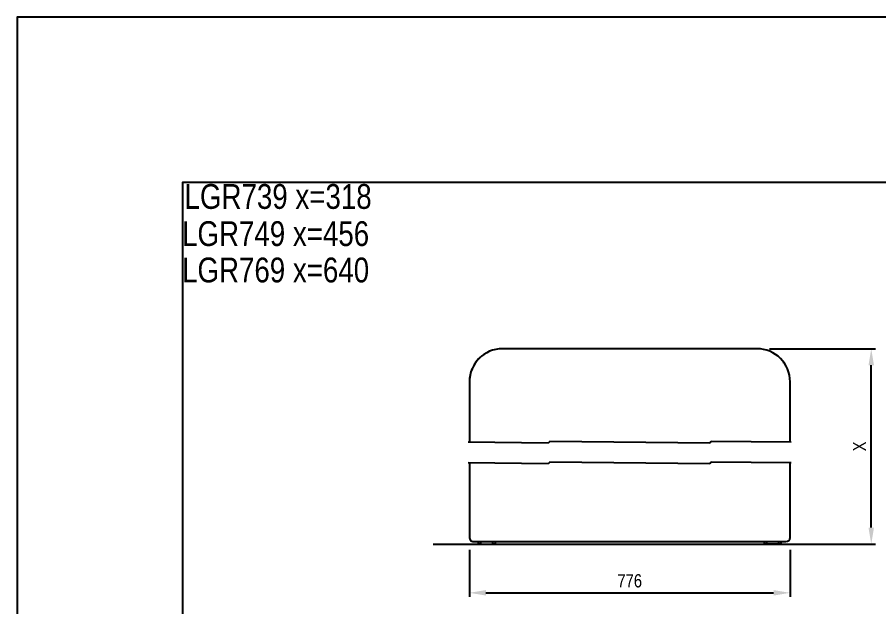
# Model space of a CAD drawing. Header units: millimetres. Extents: x 11004 to 16944, y 3085 to 7285.
# Drawn here: x 11004 to 13090, y 5859 to 7285 of the extents above; entities that cross this region are included whole.
import ezdxf

# ---------------------------------------------------------------- set-up
doc = ezdxf.new("R2010")
doc.units = ezdxf.units.MM
doc.header["$LTSCALE"] = 0.3
doc.layers.add('Nekreslit', color=6, linetype='Continuous', plot=False)
doc.styles.add('SEACAD_Arial', font='arial.ttf', dxfattribs={"width": 0.8})
doc.dimstyles.new('ISO-25', dxfattribs={"dimtxt": 1.6, "dimasz": 2, "dimexe": 0.5, "dimexo": 1.5, "dimtad": 1, "dimdec": 0, "dimtxsty": 'SEACAD_Arial', "dimcen": 2, "dimadec": 0, "dimazin": 0, "dimtfac": 1, "dimtdec": 0, "dimtmove": 0, "dimatfit": 3, "dimfxl": 1, "dimarcsym": 0})

# ---------------------------------------------------------------- blocks, each defined once
blk = doc.blocks.new('*D135')
at = {"color": 0, "lineweight": -2, "transparency": 16777216}
for p, q in [((12098.9, 5996.6), (12098.9, 5882.5)), ((12874.9, 5996.6), (12874.9, 5882.5)), ((12138.9, 5892.5), (12834.9, 5892.5))]:
    blk.add_line(p, q, dxfattribs=at)
at = {"color": 0, "transparency": 16777216}
for points in [[(12138.9, 5899.2), (12138.9, 5885.9), (12098.9, 5892.5)], [(12834.9, 5899.2), (12834.9, 5885.9), (12874.9, 5892.5)]]:
    blk.add_solid(points, dxfattribs=at)
at = {"layer": 'Defpoints', "color": 0, "transparency": 16777216}
for p in [(12098.9, 6026.6), (12874.9, 6026.6), (12874.9, 5892.5)]:
    blk.add_point(p, dxfattribs=at)
at = {"color": 0, "transparency": 16777216, "insert": (12486.9, 5921.4), "char_height": 32, "attachment_point": 5, "style": 'SEACAD_Arial'}
blk.add_mtext('776', dxfattribs=at)
blk = doc.blocks.new('*D150')
at = {"color": 0, "lineweight": -2, "transparency": 16777216}
for p, q in [((12824.9, 6483.2), (13081.5, 6483.2)), ((13071.5, 6050.4), (13071.5, 6443.2)), ((12882.9, 6010.4), (13081.5, 6010.4))]:
    blk.add_line(p, q, dxfattribs=at)
at = {"color": 0, "transparency": 16777216}
for points in [[(13064.8, 6443.2), (13078.1, 6443.2), (13071.5, 6483.2)], [(13064.8, 6050.4), (13078.1, 6050.4), (13071.5, 6010.4)]]:
    blk.add_solid(points, dxfattribs=at)
at = {"layer": 'Defpoints', "color": 0, "transparency": 16777216}
for p in [(12794.9, 6483.2), (13071.5, 6483.2), (12852.9, 6010.4)]:
    blk.add_point(p, dxfattribs=at)
at = {"color": 0, "transparency": 16777216, "insert": (13043, 6246.8), "char_height": 32, "attachment_point": 5, "rotation": 90, "style": 'SEACAD_Arial'}
blk.add_mtext('X', dxfattribs=at)

msp = doc.modelspace()

# ---------------------------------------------------------------- linework, layer by layer
for p, q in [((12794.9, 6483.2), (12178.9, 6483.2)), ((12110.8, 6445.2), (12111, 6445.5)), ((12862.9, 6445.4), (12862.8, 6445.5)), ((12098.9, 6403.2), (12098.9, 6256.9)), ((12874.9, 6257), (12874.9, 6403.2)), ((12289.4, 6255), (12095.9, 6257)), ((12293.4, 6259), (12289.4, 6255)), ((12680.4, 6255), (12293.4, 6259)), ((12684.4, 6259), (12680.4, 6255)), ((12877.9, 6257), (12684.4, 6259)), ((12289.4, 6205), (12095.9, 6207)), ((12098.9, 6206.9), (12098.9, 6026.6)), ((12293.4, 6209), (12289.4, 6205)), ((12680.4, 6205), (12293.4, 6209)), ((12684.4, 6209), (12680.4, 6205)), ((12877.9, 6207), (12684.4, 6209)), ((12874.9, 6026.6), (12874.9, 6207)), ((12010.9, 6010.4), (12962.9, 6010.4)), ((12108.9, 6016.6), (12864.9, 6016.6)), ((12120.9, 6010.4), (12120.9, 6016.6)), ((12125.9, 6010.4), (12120.9, 6010.4)), ((12125.9, 6016.6), (12125.9, 6010.4)), ((12125.9, 6010.4), (12155.9, 6010.4)), ((12155.9, 6010.4), (12155.9, 6016.6)), ((12160.9, 6010.4), (12155.9, 6010.4)), ((12160.9, 6016.6), (12160.9, 6010.4)), ((12812.9, 6010.4), (12812.9, 6016.6)), ((12817.9, 6010.4), (12812.9, 6010.4)), ((12817.9, 6016.6), (12817.9, 6010.4)), ((12847.9, 6010.4), (12817.9, 6010.4)), ((12847.9, 6010.4), (12847.9, 6016.6)), ((12852.9, 6010.4), (12847.9, 6010.4)), ((12852.9, 6016.6), (12852.9, 6010.4))]:
    msp.add_line(p, q)
at = {"flags": 128}
msp.add_lwpolyline([(12862.8, 6445.5), (12860.3, 6449.3), (12859.3, 6450.6)], dxfattribs=at)
for centre, radius, start, end in [((12178.9, 6403.2), 80, 90, 180), ((12794.9, 6403.2), 80, 0, 90), ((12178.8, 6403.1), 80, 131.9936, 147.9454), ((12178.4, 6403.3), 79.5, 155.9333, 182.1367), ((12108.9, 6026.6), 10, 179.9997, 270.0003), ((12864.9, 6026.6), 10, 270, 0)]:
    msp.add_arc(centre, radius, start, end)
at = {"layer": 'Nekreslit'}
for points in [[(11004.4, 3085.3), (16944.4, 3085.3), (16944.4, 7285.3), (11004.4, 7285.3)], [(11404.4, 3285.3), (15444.4, 3285.3), (15444.4, 6885.3), (11404.4, 6885.3)]]:
    msp.add_lwpolyline(points, close=True, dxfattribs=at)

# ---------------------------------------------------------------- texts
at = {"style": 'SEACAD_Arial', "width": 0.8}
for s, p in [('LGR749 x=456  ', (11403.3, 6731.7)), ('LGR769 x=640  ', (11403.3, 6643.7))]:
    msp.add_text(s, height=60, dxfattribs=at).set_placement(p)
at = {"insert": (11409.4, 6881.6), "char_height": 60, "width": 880.891, "attachment_point": 1, "style": 'SEACAD_Arial'}
msp.add_mtext('LGR739 x=318  ', dxfattribs=at)

# ---------------------------------------------------------------- dimensions: what is measured, and where the dimension line sits
dim = msp.add_linear_dim(base=(13071.5, 6483.2), p1=(12852.9, 6010.4), p2=(12794.9, 6483.2), angle=90, text='X', dimstyle='ISO-25')
dim.commit()
dim.dimension.update_dxf_attribs({"geometry": '*D150', "text_midpoint": (13043, 6246.8)})
dim = msp.add_linear_dim(base=(12874.9, 5892.5), p1=(12098.9, 6026.6), p2=(12874.9, 6026.6), dimstyle='ISO-25')
dim.commit()
dim.dimension.update_dxf_attribs({"geometry": '*D135', "text_midpoint": (12486.9, 5921.4)})

doc.saveas('drawing.dxf')
